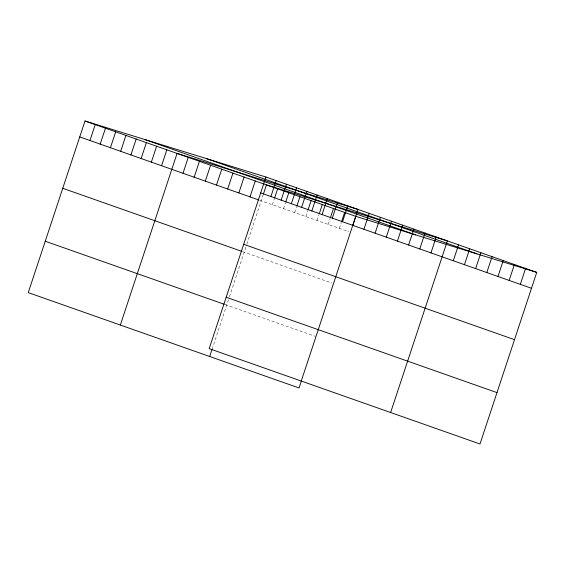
<?xml version="1.0" encoding="UTF-8"?>
<svg xmlns="http://www.w3.org/2000/svg" width="565" height="565" viewBox="0 0 565 565"><rect width="100%" height="100%" fill="white"/><g stroke="black" fill="none" stroke-linecap="round" stroke-linejoin="round"><path stroke-width="0.42" stroke-dasharray="2.83 2.12" d="M212.08 349.283L229.143 297.684M229.418 296.858L246.58 244.963M246.849 244.165L263.12 194.953M272.351 204.749L274.293 198.887M283.524 208.683L285.466 202.821M294.697 212.617L296.632 206.755M305.87 216.55L307.805 210.689M317.036 220.484L318.978 214.622M328.209 224.418L330.144 218.556M339.381 228.352L341.317 222.49M259.589 200.25L348.951 231.721M242.597 251.63L331.959 283.1M225.089 304.563L315.249 336.316"/><path stroke-width="0.85" d="M265.946 177.022L209.191 348.626L479.996 443.991L536.75 272.387L265.946 177.022L85.004 121.009L28.25 292.613L299.055 387.978L301.449 380.754M89.969 140.523L95.231 124.611M100.203 144.124L105.464 128.213M110.436 147.726L115.691 131.822M120.663 151.328L125.924 135.423M130.896 154.93L136.158 139.025M141.123 158.532L146.384 142.627M151.356 162.134L156.618 146.229M161.583 165.736L166.845 149.831M120.324 325.037L177.078 153.433L358.019 209.446L301.265 381.05M182.989 173.278L188.251 157.367M194.155 177.212L199.417 161.3M205.328 181.146L210.59 165.234M216.501 185.08L221.763 169.168M227.674 189.014L232.928 173.102M238.84 192.947L244.101 177.036M250.013 196.881L255.274 180.97M209.693 356.508L212.08 349.283M263.396 194.113L266.447 184.903L447.381 240.916L390.634 412.521M270.91 196.528L276.172 180.623M274.569 198.047L277.613 188.837M281.144 200.13L286.406 184.225M285.742 201.98L288.786 192.771M291.37 203.739L296.632 187.827M296.908 205.914L299.959 196.705M301.604 207.341L306.866 191.429M308.08 209.848L311.124 200.639M311.831 210.943L317.092 195.038M319.253 213.782L322.297 204.572M322.064 214.545L327.326 198.64M330.426 217.716L333.47 208.506M332.298 218.147L337.552 202.242M341.592 221.649L344.636 212.44M342.524 221.748L347.786 205.844M352.765 225.583L355.809 216.374L85.004 121.009M363.924 229.284L369.185 213.379M375.096 233.218L380.358 217.313M386.269 237.152L391.531 221.247M397.442 241.086L402.697 225.181M408.608 245.019L413.87 229.115M419.781 248.953L425.042 233.048M430.954 252.887L436.215 236.982M453.292 260.755L458.554 244.85M464.465 264.688L469.727 248.784M475.638 268.622L480.893 252.717M486.804 272.556L492.066 256.651M497.977 276.49L503.238 260.585M509.15 280.424L514.411 264.519M520.316 284.357L525.577 268.453M355.809 216.374L536.75 272.387M206.232 158.539L477.037 253.904M144.711 139.491L415.522 234.856M260.684 192.926L531.488 288.291M79.743 136.914L258.791 199.968M243.692 244.306L514.496 339.671M62.75 188.293L241.799 251.347M226.184 297.247L496.988 392.611M45.242 241.234L224.291 304.288"/></g></svg>
